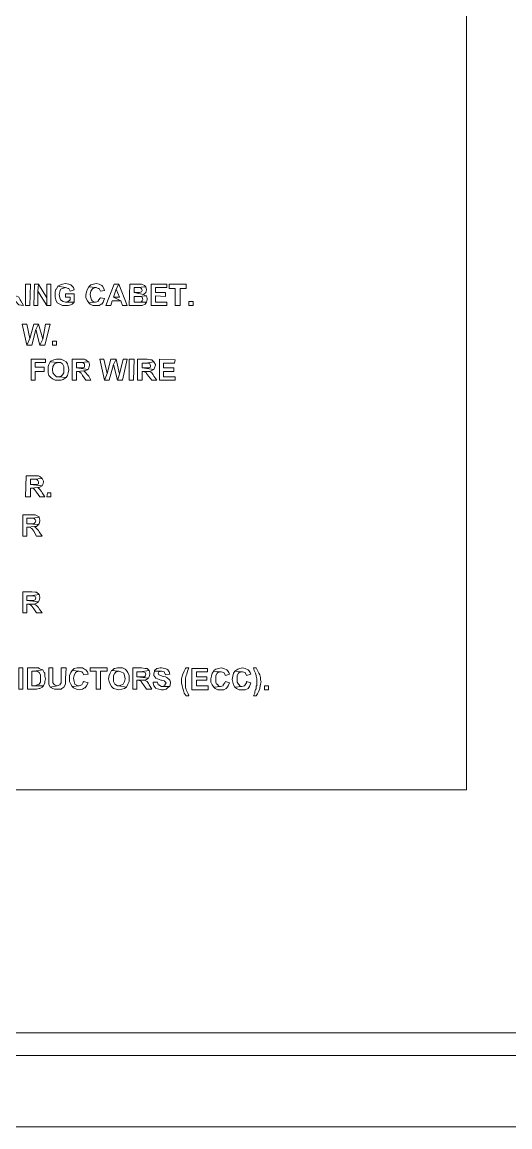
# Model space of a CAD drawing. Header units: inches. Extents: x 0.2 to 10.8, y 0.5 to 8.
# Drawn here: x 4.663 to 5.847, y 0.518 to 3.202 of the extents above; entities that cross this region are included whole.
import ezdxf

# ---------------------------------------------------------------- set-up
doc = ezdxf.new("R2010")
doc.units = ezdxf.units.IN
doc.header["$MEASUREMENT"] = 0
doc.layers.add('PDF_Geometry', color=7, linetype='Continuous')

msp = doc.modelspace()

# ---------------------------------------------------------------- linework, layer by layer
at = {"layer": 'PDF_Geometry', "lineweight": 13}
for points in [[(0.22, 7.9833), (10.7783, 7.9833), (10.7783, 0.5183), (0.22, 0.5183), (0.22, 7.9833)], [(0.3967, 0.6917), (0.3967, 7.81), (10.6017, 7.81), (10.6017, 0.6917), (0.3967, 0.6917)], [(0.7617, 6.8167), (5.7417, 6.8167), (5.7417, 1.3367), (0.7617, 1.3367), (0.7617, 6.8167)], [(3.0667, 6.8167), (5.7417, 6.8167), (5.7417, 1.3367), (3.0667, 1.3367), (3.0667, 6.8167)], [(4.6717, 2.5133), (4.6717, 2.565), (4.6833, 2.565), (4.6817, 2.5133), (4.6717, 2.5133)], [(4.7033, 2.565), (4.6933, 2.565), (4.6917, 2.5133), (4.7017, 2.5133), (4.7017, 2.5483), (4.7033, 2.565)], [(4.7033, 2.565), (4.7017, 2.5483), (4.7233, 2.5133), (4.7233, 2.5317), (4.7033, 2.565)], [(4.7333, 2.565), (4.7233, 2.565), (4.7233, 2.5317), (4.7233, 2.5133), (4.7333, 2.5133), (4.7333, 2.565)], [(4.75, 2.56), (4.7467, 2.5533), (4.745, 2.5533), (4.7433, 2.5467), (4.7433, 2.54), (4.7433, 2.5333), (4.745, 2.5267), (4.7483, 2.52), (4.755, 2.5167), (4.755, 2.5167), (4.7617, 2.5133), (4.7683, 2.5133), (4.775, 2.5133), (4.7817, 2.515), (4.785, 2.5167), (4.79, 2.5217), (4.7683, 2.5217), (4.7633, 2.5233), (4.7567, 2.5267), (4.7567, 2.5267), (4.755, 2.5317), (4.7533, 2.54), (4.755, 2.5467), (4.7567, 2.5533), (4.7617, 2.555), (4.7683, 2.5567), (4.75, 2.56)], [(4.7683, 2.5667), (4.7617, 2.565), (4.7567, 2.5633), (4.75, 2.56), (4.7683, 2.5567), (4.7683, 2.5567), (4.775, 2.555), (4.7767, 2.555), (4.78, 2.5483), (4.79, 2.5517), (4.7883, 2.5567), (4.7833, 2.5617), (4.7817, 2.5633), (4.7767, 2.565), (4.7683, 2.5667)], [(4.825, 2.5583), (4.8217, 2.5533), (4.82, 2.5467), (4.8183, 2.5383), (4.8183, 2.5317), (4.8217, 2.525), (4.825, 2.52), (4.8417, 2.5217), (4.8383, 2.5217), (4.8333, 2.525), (4.8317, 2.5267), (4.83, 2.5317), (4.8283, 2.54), (4.83, 2.5483), (4.8333, 2.5533), (4.835, 2.555), (4.8417, 2.5567), (4.825, 2.5583)], [(4.8433, 2.5667), (4.8367, 2.565), (4.83, 2.5633), (4.825, 2.5583), (4.825, 2.5583), (4.8417, 2.5567), (4.8433, 2.5567), (4.8483, 2.555), (4.85, 2.555), (4.8533, 2.5483), (4.8633, 2.55), (4.8617, 2.555), (4.8583, 2.56), (4.8567, 2.5617), (4.85, 2.565), (4.8433, 2.5667)], [(4.8983, 2.565), (4.8867, 2.565), (4.8667, 2.5133), (4.8783, 2.5133), (4.8817, 2.525), (4.9033, 2.525), (4.885, 2.5333), (4.8917, 2.5533), (4.8983, 2.565)], [(4.8983, 2.565), (4.8917, 2.5533), (4.9, 2.5333), (4.885, 2.5333), (4.9033, 2.525), (4.9067, 2.5133), (4.9183, 2.5133), (4.8983, 2.565)], [(4.945, 2.565), (4.925, 2.565), (4.9233, 2.5133), (4.9417, 2.5133), (4.9483, 2.5133), (4.9533, 2.5133), (4.955, 2.5133), (4.9617, 2.5167), (4.965, 2.5217), (4.935, 2.5217), (4.935, 2.535), (4.9433, 2.535), (4.965, 2.5367), (4.9633, 2.5367), (4.9583, 2.54), (4.935, 2.545), (4.935, 2.5567), (4.94, 2.5567), (4.9633, 2.5583), (4.96, 2.5617), (4.9533, 2.565), (4.9533, 2.565), (4.945, 2.565)], [(4.9633, 2.5583), (4.94, 2.5567), (4.9433, 2.5567), (4.95, 2.5567), (4.9533, 2.555), (4.955, 2.55), (4.9533, 2.5467), (4.9483, 2.545), (4.9483, 2.545), (4.9417, 2.545), (4.935, 2.545), (4.9583, 2.54), (4.9633, 2.545), (4.965, 2.5517), (4.9633, 2.5583)], [(5.015, 2.565), (4.9767, 2.565), (4.9767, 2.5133), (5.015, 2.5133), (5.015, 2.5217), (4.9867, 2.5217), (4.9867, 2.5367), (5.0117, 2.535), (5.0117, 2.545), (4.9867, 2.545), (4.9867, 2.5567), (5.015, 2.5567), (5.015, 2.565)], [(5.0617, 2.565), (5.02, 2.565), (5.02, 2.555), (5.035, 2.555), (5.035, 2.5133), (5.0467, 2.5133), (5.0467, 2.555), (5.0617, 2.555), (5.0617, 2.565)], [(4.6483, 2.5367), (4.6333, 2.535), (4.6383, 2.535), (4.6417, 2.5333), (4.6417, 2.5317), (4.6467, 2.525), (4.655, 2.515), (4.6667, 2.5133), (4.66, 2.525), (4.6583, 2.5267), (4.655, 2.5333), (4.6483, 2.5367)], [(4.79, 2.5417), (4.7683, 2.5417), (4.7683, 2.5333), (4.78, 2.5333), (4.78, 2.5267), (4.775, 2.5233), (4.7683, 2.5217), (4.79, 2.5217), (4.79, 2.5417)], [(4.8533, 2.5317), (4.8517, 2.53), (4.8483, 2.525), (4.8483, 2.5233), (4.8417, 2.5217), (4.825, 2.52), (4.8283, 2.5167), (4.835, 2.5133), (4.8417, 2.5133), (4.8417, 2.5133), (4.85, 2.5133), (4.855, 2.5167), (4.8567, 2.5167), (4.86, 2.5217), (4.8633, 2.53), (4.8533, 2.5317)], [(4.965, 2.5367), (4.9433, 2.535), (4.9467, 2.535), (4.9517, 2.535), (4.955, 2.5333), (4.9567, 2.5283), (4.955, 2.525), (4.9517, 2.5217), (4.9433, 2.5217), (4.935, 2.5217), (4.965, 2.5217), (4.9667, 2.5283), (4.9667, 2.53), (4.965, 2.5367)], [(5.0683, 2.5133), (5.0683, 2.5233), (5.0783, 2.5233), (5.0783, 2.5133), (5.0683, 2.5133)], [(4.675, 2.4683), (4.6633, 2.4683), (4.675, 2.4167), (4.6817, 2.4333), (4.675, 2.4683)], [(4.7033, 2.4683), (4.6917, 2.4683), (4.6817, 2.4333), (4.675, 2.4167), (4.6867, 2.4167), (4.6967, 2.455), (4.7033, 2.4683)], [(4.7033, 2.4683), (4.6967, 2.455), (4.7067, 2.4167), (4.7133, 2.4317), (4.7033, 2.4683)], [(4.7317, 2.4683), (4.72, 2.4683), (4.7133, 2.4317), (4.7067, 2.4167), (4.7183, 2.4167), (4.7317, 2.4683)], [(4.7367, 2.4167), (4.7367, 2.4267), (4.7467, 2.4267), (4.7467, 2.4167), (4.7367, 2.4167)], [(4.72, 2.3833), (4.685, 2.3833), (4.685, 2.3317), (4.695, 2.3317), (4.695, 2.3533), (4.7167, 2.3533), (4.7167, 2.3633), (4.695, 2.3633), (4.695, 2.375), (4.72, 2.375), (4.72, 2.3833)], [(4.7317, 2.3767), (4.7283, 2.37), (4.7267, 2.365), (4.7267, 2.3567), (4.7267, 2.35), (4.7283, 2.3433), (4.7333, 2.3383), (4.7367, 2.335), (4.7433, 2.3317), (4.7517, 2.3317), (4.7583, 2.3317), (4.7633, 2.3333), (4.77, 2.3383), (4.77, 2.3383), (4.7517, 2.34), (4.7467, 2.34), (4.7417, 2.345), (4.7417, 2.345), (4.7383, 2.35), (4.7367, 2.3583), (4.7367, 2.3583), (4.7383, 2.365), (4.7417, 2.3717), (4.745, 2.3733), (4.7517, 2.375), (4.7317, 2.3767)], [(4.7517, 2.3833), (4.7467, 2.3833), (4.74, 2.3817), (4.74, 2.3817), (4.7333, 2.3783), (4.7317, 2.3767), (4.7517, 2.375), (4.7567, 2.375), (4.7617, 2.3717), (4.765, 2.365), (4.765, 2.3583), (4.765, 2.3567), (4.765, 2.35), (4.7617, 2.345), (4.7583, 2.3417), (4.7517, 2.34), (4.77, 2.3383), (4.7733, 2.3433), (4.775, 2.35), (4.7767, 2.3567), (4.7767, 2.3583), (4.775, 2.365), (4.7733, 2.3717), (4.77, 2.3767), (4.765, 2.38), (4.7583, 2.3833), (4.7517, 2.3833)], [(4.8067, 2.3833), (4.785, 2.3833), (4.785, 2.3317), (4.795, 2.3317), (4.795, 2.3533), (4.7967, 2.3533), (4.8133, 2.355), (4.8167, 2.355), (4.8233, 2.3583), (4.795, 2.3617), (4.795, 2.375), (4.8033, 2.375), (4.825, 2.3767), (4.8233, 2.3767), (4.8183, 2.3817), (4.815, 2.3833), (4.8067, 2.3833)], [(4.825, 2.3767), (4.8033, 2.375), (4.8033, 2.375), (4.81, 2.375), (4.815, 2.3717), (4.815, 2.3683), (4.815, 2.3633), (4.8117, 2.3617), (4.81, 2.3617), (4.8017, 2.3617), (4.795, 2.3617), (4.8233, 2.3583), (4.825, 2.3617), (4.8267, 2.3683), (4.8267, 2.37), (4.825, 2.3767)], [(4.8617, 2.3833), (4.8517, 2.3833), (4.8633, 2.3317), (4.87, 2.3483), (4.8617, 2.3833)], [(4.8917, 2.3833), (4.8783, 2.3833), (4.87, 2.3483), (4.8633, 2.3317), (4.875, 2.3317), (4.885, 2.37), (4.8917, 2.3833)], [(4.8917, 2.3833), (4.885, 2.37), (4.895, 2.3317), (4.9, 2.3467), (4.8917, 2.3833)], [(4.9183, 2.3833), (4.9083, 2.3833), (4.9, 2.3467), (4.895, 2.3317), (4.9067, 2.3317), (4.9183, 2.3833)], [(4.9233, 2.3317), (4.9233, 2.3833), (4.935, 2.3833), (4.9333, 2.3317), (4.9233, 2.3317)], [(4.9667, 2.3833), (4.9433, 2.3833), (4.9433, 2.3317), (4.955, 2.3317), (4.955, 2.3533), (4.9567, 2.3533), (4.9733, 2.3533), (4.9767, 2.355), (4.9833, 2.3583), (4.955, 2.3617), (4.955, 2.3733), (4.9633, 2.3733), (4.9833, 2.3767), (4.9833, 2.3767), (4.9783, 2.3817), (4.975, 2.3817), (4.9667, 2.3833)], [(4.9833, 2.3767), (4.9633, 2.3733), (4.9633, 2.3733), (4.97, 2.3733), (4.9733, 2.3717), (4.975, 2.3667), (4.975, 2.3633), (4.9717, 2.3617), (4.97, 2.3617), (4.9617, 2.3617), (4.955, 2.3617), (4.9833, 2.3583), (4.985, 2.3617), (4.9867, 2.3683), (4.9867, 2.37), (4.9833, 2.3767)], [(5.035, 2.3817), (4.9967, 2.3833), (4.9967, 2.3317), (5.035, 2.3317), (5.035, 2.34), (5.0067, 2.34), (5.0067, 2.3533), (5.0317, 2.3533), (5.0317, 2.3617), (5.0067, 2.3617), (5.0067, 2.3733), (5.0333, 2.3733), (5.035, 2.3817)], [(4.8133, 2.355), (4.7967, 2.3533), (4.8017, 2.3533), (4.805, 2.35), (4.8067, 2.35), (4.81, 2.3433), (4.8183, 2.3317), (4.83, 2.3317), (4.825, 2.3417), (4.8217, 2.345), (4.8183, 2.35), (4.8133, 2.355)], [(4.9733, 2.3533), (4.9567, 2.3533), (4.9617, 2.3517), (4.965, 2.35), (4.965, 2.3483), (4.97, 2.3417), (4.9783, 2.3317), (4.99, 2.3317), (4.9833, 2.3417), (4.9817, 2.345), (4.9783, 2.35), (4.9733, 2.3533)], [(4.695, 2.1), (4.6733, 2.1), (4.6717, 2.0483), (4.6833, 2.0483), (4.6833, 2.07), (4.685, 2.07), (4.7017, 2.0717), (4.705, 2.0717), (4.7117, 2.075), (4.6833, 2.0783), (4.6833, 2.0917), (4.6917, 2.0917), (4.7117, 2.0933), (4.7117, 2.0933), (4.7067, 2.0983), (4.7033, 2.1), (4.695, 2.1)], [(4.7117, 2.0933), (4.6917, 2.0917), (4.6917, 2.0917), (4.6983, 2.0917), (4.7017, 2.0883), (4.7033, 2.085), (4.7033, 2.08), (4.7, 2.0783), (4.6983, 2.0783), (4.69, 2.0783), (4.6833, 2.0783), (4.7117, 2.075), (4.7133, 2.0783), (4.715, 2.085), (4.715, 2.0867), (4.7117, 2.0933)], [(4.7017, 2.0717), (4.685, 2.07), (4.69, 2.07), (4.6933, 2.0667), (4.6933, 2.0667), (4.6983, 2.06), (4.7067, 2.0483), (4.7183, 2.0483), (4.7117, 2.0583), (4.71, 2.0617), (4.7067, 2.0667), (4.7017, 2.0717)], [(4.7233, 2.0483), (4.725, 2.0583), (4.7333, 2.0583), (4.7333, 2.0483), (4.7233, 2.0483)], [(4.6867, 2.005), (4.665, 2.005), (4.665, 1.9533), (4.675, 1.9533), (4.675, 1.975), (4.6767, 1.975), (4.6933, 1.9767), (4.6983, 1.9767), (4.7033, 1.9817), (4.675, 1.9833), (4.675, 1.9967), (4.6833, 1.9967), (4.705, 1.9983), (4.705, 2), (4.6983, 2.0033), (4.695, 2.005), (4.6867, 2.005)], [(4.705, 1.9983), (4.6833, 1.9967), (4.6833, 1.9967), (4.6917, 1.9967), (4.695, 1.9933), (4.6967, 1.99), (4.695, 1.9867), (4.6917, 1.9833), (4.6917, 1.9833), (4.6833, 1.9833), (4.675, 1.9833), (4.7033, 1.9817), (4.705, 1.9833), (4.7067, 1.99), (4.7067, 1.9917), (4.705, 1.9983)], [(4.6933, 1.9767), (4.6767, 1.975), (4.6833, 1.975), (4.685, 1.9717), (4.6867, 1.9717), (4.6917, 1.965), (4.6983, 1.9533), (4.7117, 1.9533), (4.705, 1.9633), (4.7033, 1.9667), (4.6983, 1.9717), (4.6933, 1.9767)], [(4.6867, 1.8183), (4.665, 1.8183), (4.665, 1.7667), (4.675, 1.7667), (4.675, 1.7883), (4.6767, 1.7883), (4.6933, 1.7883), (4.6983, 1.79), (4.7033, 1.7933), (4.675, 1.7967), (4.675, 1.8083), (4.6833, 1.8083), (4.705, 1.8117), (4.705, 1.8117), (4.6983, 1.8167), (4.695, 1.8167), (4.6867, 1.8183)], [(4.705, 1.8117), (4.6833, 1.8083), (4.6833, 1.8083), (4.6917, 1.8083), (4.695, 1.8067), (4.6967, 1.8033), (4.695, 1.7983), (4.6917, 1.7967), (4.6917, 1.7967), (4.6833, 1.7967), (4.675, 1.7967), (4.7033, 1.7933), (4.705, 1.7967), (4.7067, 1.8033), (4.7067, 1.805), (4.705, 1.8117)], [(4.6933, 1.7883), (4.6767, 1.7883), (4.6833, 1.7867), (4.685, 1.785), (4.6867, 1.7833), (4.6917, 1.7767), (4.6983, 1.7667), (4.7117, 1.7667), (4.705, 1.7767), (4.7033, 1.78), (4.6983, 1.785), (4.6933, 1.7883)], [(4.665, 1.6333), (4.655, 1.6333), (4.655, 1.6), (4.655, 1.5817), (4.665, 1.5817), (4.665, 1.6333)], [(4.695, 1.6333), (4.6767, 1.6333), (4.6767, 1.5817), (4.695, 1.5817), (4.6983, 1.5817), (4.705, 1.5833), (4.7067, 1.5833), (4.7117, 1.5867), (4.715, 1.59), (4.6867, 1.59), (4.6867, 1.625), (4.6917, 1.625), (4.7133, 1.6283), (4.7117, 1.6283), (4.705, 1.6317), (4.7033, 1.6333), (4.695, 1.6333)], [(4.7133, 1.6283), (4.6917, 1.625), (4.6933, 1.625), (4.7, 1.625), (4.705, 1.6217), (4.7083, 1.6167), (4.7083, 1.615), (4.7083, 1.6083), (4.7083, 1.605), (4.7083, 1.5983), (4.705, 1.5933), (4.7, 1.5917), (4.695, 1.59), (4.6867, 1.59), (4.715, 1.59), (4.7183, 1.5967), (4.7183, 1.6), (4.72, 1.6067), (4.7183, 1.6133), (4.7183, 1.62), (4.7167, 1.6217), (4.7133, 1.6283)], [(4.7383, 1.6333), (4.7283, 1.6333), (4.7283, 1.6067), (4.7283, 1.5983), (4.7283, 1.5933), (4.7317, 1.5867), (4.7483, 1.59), (4.7483, 1.59), (4.7417, 1.5917), (4.7383, 1.5967), (4.7383, 1.5983), (4.7383, 1.605), (4.7383, 1.6333)], [(4.77, 1.6333), (4.7583, 1.6333), (4.7583, 1.605), (4.7583, 1.6033), (4.7583, 1.5967), (4.755, 1.5917), (4.7483, 1.59), (4.7317, 1.5867), (4.7317, 1.5867), (4.7383, 1.5833), (4.7417, 1.5817), (4.7483, 1.5817), (4.7517, 1.5817), (4.7583, 1.5817), (4.76, 1.5833), (4.765, 1.5867), (4.765, 1.5867), (4.7683, 1.5933), (4.7683, 1.5983), (4.7683, 1.6067), (4.77, 1.6333)], [(4.785, 1.6267), (4.7817, 1.6217), (4.7783, 1.615), (4.7783, 1.6067), (4.7783, 1.6), (4.7817, 1.5933), (4.785, 1.5883), (4.8017, 1.59), (4.7983, 1.59), (4.7917, 1.5933), (4.7917, 1.5933), (4.79, 1.6), (4.7883, 1.6083), (4.79, 1.615), (4.7933, 1.6217), (4.795, 1.6233), (4.8017, 1.625), (4.785, 1.6267)], [(4.8017, 1.6333), (4.7967, 1.6333), (4.79, 1.6317), (4.785, 1.6267), (4.785, 1.6267), (4.8017, 1.625), (4.8017, 1.625), (4.8083, 1.6233), (4.81, 1.6217), (4.8133, 1.6167), (4.8233, 1.6183), (4.8217, 1.6233), (4.8183, 1.6283), (4.815, 1.63), (4.81, 1.6333), (4.8017, 1.6333)], [(4.87, 1.6333), (4.8283, 1.6333), (4.8283, 1.625), (4.8433, 1.625), (4.8433, 1.5817), (4.8533, 1.5817), (4.8533, 1.625), (4.87, 1.625), (4.87, 1.6333)], [(4.88, 1.6267), (4.8767, 1.62), (4.875, 1.615), (4.8733, 1.6067), (4.875, 1.6), (4.8767, 1.5933), (4.88, 1.5883), (4.885, 1.5833), (4.8917, 1.5817), (4.8983, 1.58), (4.905, 1.5817), (4.9117, 1.5833), (4.9167, 1.5867), (4.9167, 1.5867), (4.8983, 1.59), (4.895, 1.59), (4.8883, 1.5933), (4.8883, 1.5933), (4.885, 1.6), (4.885, 1.6067), (4.885, 1.6067), (4.885, 1.615), (4.8883, 1.62), (4.8917, 1.6233), (4.8983, 1.625), (4.88, 1.6267)], [(4.8983, 1.6333), (4.895, 1.6333), (4.8883, 1.6317), (4.8867, 1.6317), (4.8817, 1.6267), (4.88, 1.6267), (4.8983, 1.625), (4.9033, 1.6233), (4.91, 1.62), (4.9117, 1.615), (4.9133, 1.6067), (4.9133, 1.6067), (4.9117, 1.6), (4.9083, 1.5933), (4.905, 1.5917), (4.8983, 1.59), (4.9167, 1.5867), (4.92, 1.5933), (4.9233, 1.6), (4.9233, 1.6067), (4.9233, 1.6067), (4.9233, 1.615), (4.92, 1.6217), (4.9167, 1.6267), (4.9133, 1.63), (4.9067, 1.6333), (4.8983, 1.6333)], [(4.9533, 1.6333), (4.9317, 1.6333), (4.9317, 1.5817), (4.9417, 1.5817), (4.9417, 1.6033), (4.945, 1.6033), (4.96, 1.6033), (4.965, 1.605), (4.97, 1.6083), (4.9417, 1.6117), (4.9417, 1.6233), (4.95, 1.6233), (4.9717, 1.6267), (4.9717, 1.6267), (4.9667, 1.6317), (4.9617, 1.6317), (4.9533, 1.6333)], [(4.9717, 1.6267), (4.95, 1.6233), (4.9517, 1.6233), (4.9583, 1.6233), (4.9617, 1.6217), (4.9633, 1.6183), (4.9617, 1.6133), (4.96, 1.6117), (4.9583, 1.6117), (4.95, 1.6117), (4.9417, 1.6117), (4.97, 1.6083), (4.9717, 1.6117), (4.9733, 1.6183), (4.9733, 1.62), (4.9717, 1.6267)], [(4.985, 1.625), (4.9833, 1.6183), (4.9833, 1.615), (4.9883, 1.6083), (4.9917, 1.6067), (5, 1.6033), (5.0017, 1.6033), (5.0083, 1.6017), (5.0117, 1.5983), (5.0133, 1.5967), (5.01, 1.5917), (5.01, 1.59), (5.0017, 1.5883), (5.02, 1.5883), (5.0217, 1.5883), (5.0233, 1.5967), (5.0233, 1.5983), (5.0217, 1.6033), (5.02, 1.605), (5.015, 1.61), (5.0117, 1.6117), (5.0033, 1.6133), (5, 1.615), (4.995, 1.6167), (4.9933, 1.62), (4.995, 1.6233), (4.995, 1.6233), (5.0017, 1.625), (4.985, 1.625)], [(5.0017, 1.6333), (4.9983, 1.6333), (4.9917, 1.6317), (4.99, 1.6317), (4.985, 1.6267), (4.985, 1.625), (5.0017, 1.625), (5.0083, 1.6233), (5.0117, 1.6167), (5.0217, 1.6183), (5.02, 1.6233), (5.0167, 1.6283), (5.015, 1.63), (5.01, 1.6317), (5.0017, 1.6333)], [(5.0683, 1.6333), (5.0617, 1.6333), (5.06, 1.6317), (5.0567, 1.625), (5.0533, 1.6183), (5.0517, 1.6133), (5.05, 1.6067), (5.05, 1.6), (5.05, 1.5967), (5.0517, 1.59), (5.0533, 1.5833), (5.055, 1.5783), (5.0567, 1.5717), (5.0617, 1.565), (5.0683, 1.565), (5.0667, 1.57), (5.0633, 1.5767), (5.0617, 1.58), (5.06, 1.5867), (5.06, 1.5917), (5.06, 1.6), (5.06, 1.6017), (5.06, 1.6083), (5.0617, 1.615), (5.0633, 1.6183), (5.065, 1.625), (5.0683, 1.6333)], [(5.1133, 1.6317), (5.075, 1.6317), (5.075, 1.58), (5.115, 1.58), (5.115, 1.59), (5.0867, 1.59), (5.0867, 1.6033), (5.1117, 1.6033), (5.1117, 1.6117), (5.0867, 1.6117), (5.0867, 1.6233), (5.1133, 1.6233), (5.1133, 1.6317)], [(5.1283, 1.625), (5.125, 1.62), (5.1233, 1.6133), (5.1217, 1.6067), (5.1217, 1.5983), (5.125, 1.5917), (5.1283, 1.5867), (5.145, 1.5883), (5.1417, 1.5883), (5.1367, 1.5933), (5.135, 1.5933), (5.1333, 1.5983), (5.1333, 1.6067), (5.1333, 1.615), (5.1367, 1.62), (5.1383, 1.6217), (5.145, 1.6233), (5.1283, 1.625)], [(5.1467, 1.6333), (5.14, 1.6317), (5.1333, 1.63), (5.1283, 1.6267), (5.1283, 1.625), (5.145, 1.6233), (5.1467, 1.6233), (5.1533, 1.6217), (5.1533, 1.6217), (5.1567, 1.615), (5.1667, 1.6183), (5.165, 1.6217), (5.1617, 1.6267), (5.16, 1.6283), (5.1533, 1.6317), (5.1467, 1.6333)], [(5.18, 1.625), (5.1767, 1.62), (5.175, 1.6133), (5.1733, 1.605), (5.175, 1.5983), (5.1767, 1.5917), (5.18, 1.5867), (5.1967, 1.5883), (5.1933, 1.5883), (5.1883, 1.5933), (5.1883, 1.5933), (5.185, 1.5983), (5.185, 1.6067), (5.185, 1.615), (5.1883, 1.62), (5.19, 1.6217), (5.1967, 1.6233), (5.18, 1.625)], [(5.1983, 1.6333), (5.1917, 1.6317), (5.1867, 1.63), (5.18, 1.625), (5.18, 1.625), (5.1967, 1.6233), (5.1983, 1.6233), (5.205, 1.6217), (5.205, 1.6217), (5.2083, 1.615), (5.2183, 1.6183), (5.2167, 1.6217), (5.2133, 1.6267), (5.2117, 1.6283), (5.205, 1.6317), (5.1983, 1.6333)], [(5.2317, 1.6333), (5.225, 1.6333), (5.2267, 1.6267), (5.23, 1.62), (5.2317, 1.615), (5.2317, 1.6133), (5.2333, 1.6067), (5.2333, 1.5983), (5.2333, 1.5983), (5.2333, 1.59), (5.2317, 1.59), (5.2317, 1.5817), (5.23, 1.5817), (5.2283, 1.575), (5.2283, 1.5717), (5.225, 1.565), (5.2317, 1.565), (5.235, 1.57), (5.2383, 1.5767), (5.24, 1.5833), (5.24, 1.585), (5.2417, 1.5933), (5.2433, 1.6), (5.2417, 1.6033), (5.2417, 1.61), (5.24, 1.6167), (5.2383, 1.62), (5.235, 1.6267), (5.2317, 1.6333)], [(4.8133, 1.6), (4.8117, 1.5983), (4.8083, 1.5917), (4.8083, 1.5917), (4.8017, 1.59), (4.785, 1.5883), (4.7883, 1.585), (4.795, 1.5817), (4.8017, 1.58), (4.8017, 1.58), (4.81, 1.5817), (4.815, 1.585), (4.8167, 1.585), (4.82, 1.59), (4.8233, 1.5967), (4.8133, 1.6)], [(4.96, 1.6033), (4.945, 1.6033), (4.95, 1.6017), (4.9533, 1.6), (4.9533, 1.5983), (4.9583, 1.5917), (4.965, 1.5817), (4.9783, 1.5817), (4.9717, 1.5917), (4.97, 1.595), (4.9667, 1.6), (4.96, 1.6033)], [(4.9917, 1.5983), (4.9817, 1.5983), (4.9817, 1.5967), (4.9833, 1.59), (4.9867, 1.585), (4.9883, 1.5833), (4.995, 1.5817), (5.0017, 1.58), (5.0067, 1.58), (5.0133, 1.5817), (5.015, 1.5833), (5.02, 1.5883), (5.0017, 1.5883), (5.0017, 1.5883), (4.995, 1.5917), (4.9933, 1.5917), (4.9917, 1.5983)], [(5.1567, 1.6), (5.155, 1.5967), (5.1517, 1.5917), (5.1517, 1.59), (5.145, 1.5883), (5.1283, 1.5867), (5.1317, 1.5833), (5.1383, 1.58), (5.145, 1.58), (5.145, 1.58), (5.1533, 1.58), (5.1583, 1.5833), (5.16, 1.585), (5.1633, 1.59), (5.1667, 1.5967), (5.1567, 1.6)], [(5.2083, 1.6), (5.2083, 1.5967), (5.205, 1.5917), (5.2033, 1.59), (5.1967, 1.5883), (5.18, 1.5867), (5.1833, 1.5833), (5.19, 1.58), (5.1967, 1.58), (5.1983, 1.58), (5.205, 1.58), (5.2117, 1.5833), (5.2117, 1.5833), (5.215, 1.5883), (5.2183, 1.5967), (5.2083, 1.6)], [(5.2517, 1.58), (5.2517, 1.59), (5.2617, 1.59), (5.2617, 1.58), (5.2517, 1.58)], [(10.4933, 0.7467), (0.5067, 0.7467)]]:
    msp.add_lwpolyline(points, dxfattribs=at)

doc.saveas('drawing.dxf')
